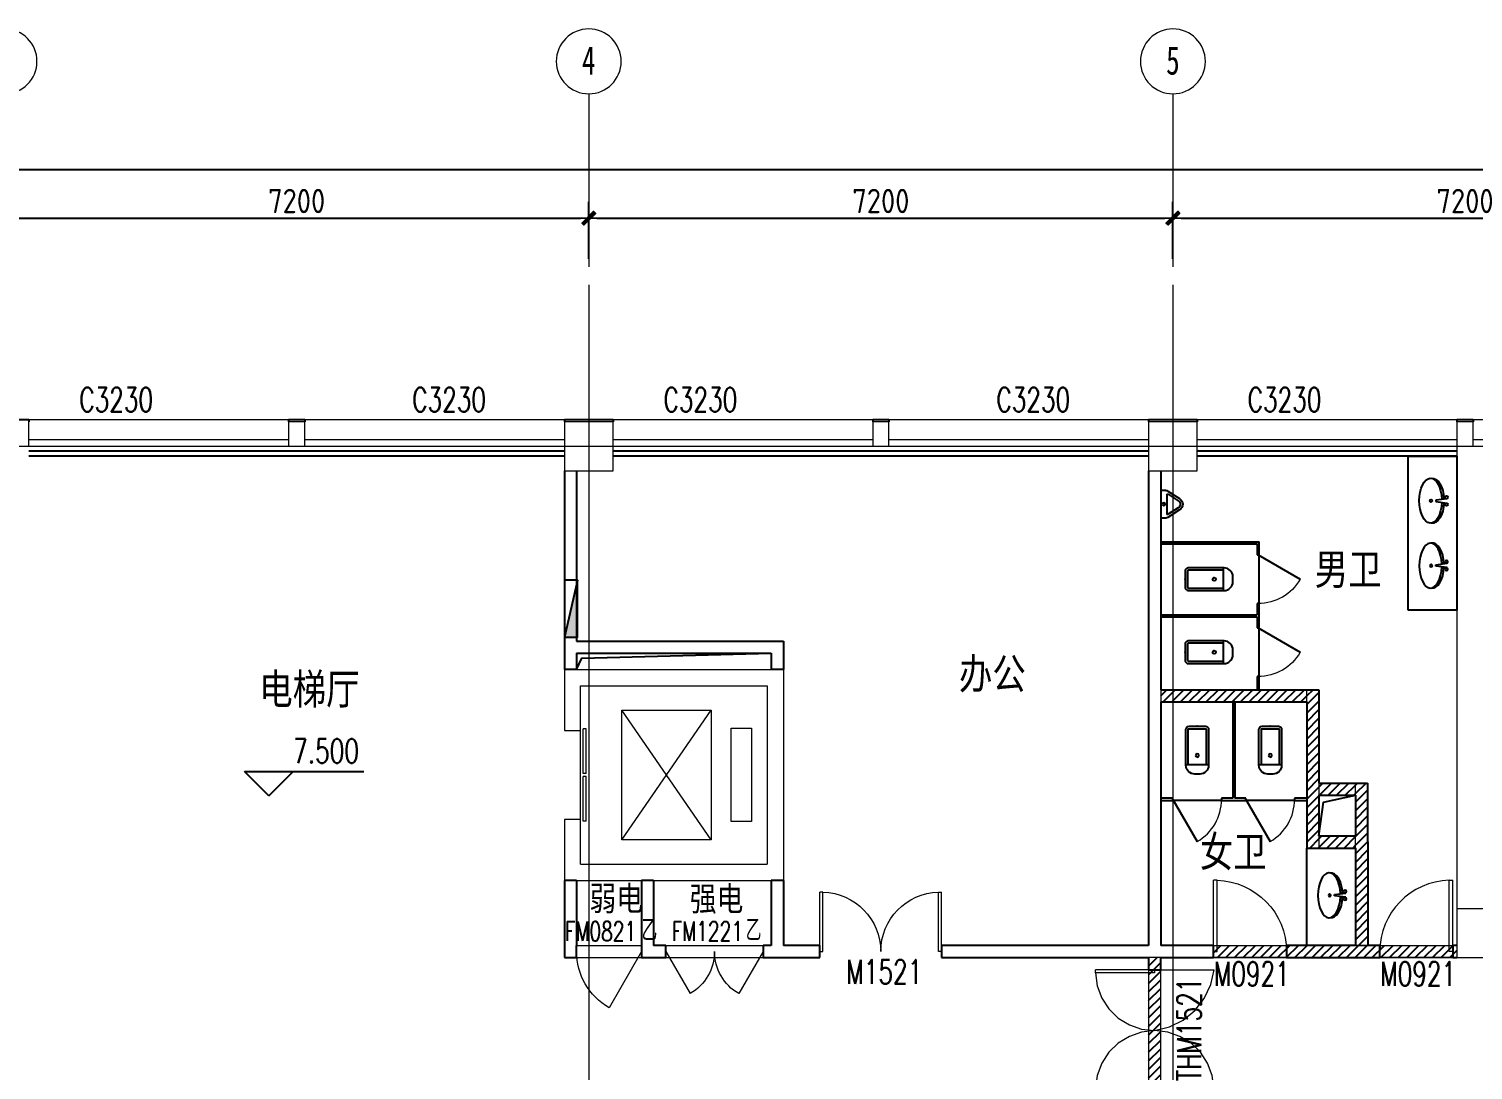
# Model space of a CAD drawing. Header units: millimetres. Extents: x 33621 to 401573, y -91663 to 133135.
# Drawn here: x 53397 to 71197, y 120304 to 133135 of the extents above; entities that cross this region are included whole.
import ezdxf
from ezdxf.enums import TextEntityAlignment as Align

# ---------------------------------------------------------------- set-up
doc = ezdxf.new("R2010")
doc.units = ezdxf.units.MM
doc.header["$LTSCALE"] = 10
for name, pattern in [('DASH', [0.35, 0.25, -0.1]), ('DASHEDX2', [1.5, 1, -0.5]), ('DOTE', [2.42, 2, -0.2, 0.02, -0.2])]:
    doc.linetypes.add(name, pattern=pattern)
doc.layers.get('0').update_dxf_attribs({"color": 253})
doc.layers.get('Defpoints').update_dxf_attribs({"color": 250})
for name, color, linetype in [('3', 253, 'Continuous'), ('DIM_ELEV', 253, 'Continuous'), ('Dim【尺寸标注】', 253, 'Continuous'), ('LATRINE', 253, 'Continuous'), ('LAYER3', 253, 'Continuous'), ('LAYER4', 253, 'Continuous'), ('LAYER5', 253, 'Continuous'), ('LVTRY', 253, 'Continuous'), ('PUB_DIM', 253, 'Continuous'), ('PUB_TEXT', 253, 'Continuous'), ('RC-Hatch【天花填充】', 253, 'Continuous'), ('SURFACE', 253, 'Continuous'), ('w-消火栓', 253, 'Continuous'), ('wall-隔', 253, 'Continuous'), ('WINDOW_TEXT', 253, 'Continuous'), ('家具', 253, 'Continuous')]:
    doc.layers.add(name, color=color, linetype=linetype)
for name, color, linetype, lineweight in [('AXIS【轴号】', 253, 'Continuous', 0), ('COLUMN', 253, 'Continuous', 0), ('DOTE', 253, 'DOTE', 0), ('STAIR', 253, 'Continuous', 0), ('WALL', 253, 'Continuous', 0), ('WINDOW', 253, 'Continuous', 0)]:
    doc.layers.add(name, color=color, linetype=linetype, lineweight=lineweight)
doc.styles.add('_TCH_DIM', font='SIMPLEX', dxfattribs={"bigfont": 'GBCBIG'})
doc.styles.add('_TCH_WINDOW', font='SIMPLEX', dxfattribs={"bigfont": 'GBCBIG'})
doc.styles.add('CCD_DIM', font='ARCHS.SHX')
doc.styles.add('宋体', font='', dxfattribs={"width": 0.7})
doc.styles.get('宋体').set_extended_font_data('SimSun')
doc.dimstyles.new('ZL_1：100', dxfattribs={"dimtxt": 3, "dimasz": 1, "dimexe": 2, "dimexo": 2, "dimgap": 0.6, "dimtad": 1, "dimdec": 0, "dimrnd": 5, "dimdsep": 46, "dimtxsty": 'CCD_DIM', "dimblk": 'WS-cj', "dimblk1": 'WS-cj', "dimblk2": 'WS-cj', "dimcen": 1, "dimclrd": 44, "dimclre": 44, "dimclrt": 2, "dimadec": 0, "dimazin": 2, "dimtfac": 1, "dimtdec": 0, "dimtix": 1, "dimtmove": 2, "dimatfit": 3, "dimldrblk": 'hl_arrow2', "dimfxl": 5, "dimfxlon": 1, "dimarcsym": 0})
pattern_1 = [(225, (0, 34024.046), (53.03301, -53.03301), [])]

# ---------------------------------------------------------------- blocks, each defined once
blk = doc.blocks.new('A$C22332745')
at = {"layer": 'LAYER3', "color": 181, "extrusion": (0, 0, -1)}
for centre, ratio, start_param, end_param in [((277, 195), 0.531076, 4.795815, 6.348539), ((277, 214), 0.5, 4.782885, 10.934222), ((277, 195), 0.531076, 3.076239, 4.638107)]:
    blk.add_ellipse(centre, major_axis=(-277, 0), ratio=ratio, start_param=start_param, end_param=end_param, dxfattribs=at)
at = {"layer": 'LAYER4', "color": 252}
for p, q in [((267, 148), (249, 9)), ((285, 148), (267, 148)), ((302, 9), (285, 148))]:
    blk.add_line(p, q, dxfattribs=at)
for centre in [(231, 18), (320, 18)]:
    blk.add_circle(centre, 17.9, dxfattribs=at)
at = {"layer": 'LAYER5', "color": 251}
blk.add_circle((277, 208), 16, dxfattribs=at)
blk = doc.blocks.new('A$C2CC91CCB')
at = {"color": 251, "rotation": 90}
blk.add_blockref('A$C22332745', (353, 0), dxfattribs=at)
blk = doc.blocks.new('A$C477C625D')
at = {"color": 7}
blk.add_blockref('A$C2CC91CCB', (0, 0), dxfattribs=at)
blk = doc.blocks.new('A$C4D690477')
at = {"layer": '家具', "color": 251}
blk.add_blockref('A$C477C625D', (0, 0), dxfattribs=at)
blk = doc.blocks.new('$lvtry$00000007')
for p, q in [((-170, 0, 0), (170, 0, 0)), ((-170, -61, 0), (-170, 0, 0)), ((-162, -88, 0), (-69, -231, 0)), ((-124, -91, 0), (-43, -216, 0)), ((-116, -76, 0), (116, -76, 0)), ((43, -216, 0), (124, -91, 0)), ((69, -231, 0), (162, -88, 0)), ((170, -61, 0), (170, 0, 0))]:
    blk.add_line(p, q)
blk.add_circle((0, -38, 0), 17.7)
for centre, radius, start, end in [((-120, -61, 0), 50, 180, 213.0863), ((-116, -86, 0), 10, 90, 213.0863), ((116, -86, 0), 10, 326.9137, 90), ((120, -61, 0), 50, 326.9137, 0), ((0, -191, 0), 80, 210, 330), ((0, -191, 0), 50, 210, 330)]:
    blk.add_arc(centre, radius, start, end)
blk = doc.blocks.new('$QC001_5')
blk.add_line((-325, 200), (325, 0))
blk.add_lwpolyline([(325, 0), (325, 200), (-325, 200), (-325, 0)], close=True)
blk.add_solid([(-325, 200), (325, 200), (-325, 200), (325, 0)])
at = {"flags": 1}
for tag in ['UNIT', 'WHAT', 'SPEC']:
    blk.add_attdef(tag, (0, 0), '', height=0.001, dxfattribs=at)
blk = doc.blocks.new('$DorLib2D$00000141')
at = {"color": 0}
for points in [[(-0.5, 0), (-0.5, 0.487)], [(-0.475, 0.487), (-0.5, 0.487)], [(-0.475, 0), (-0.475, 0.487)], [(-0.369, 0.473), (-0.475, 0.487)], [(0.475, 0.487), (0.369, 0.473)], [(0.475, 0), (0.475, 0.487)], [(0.475, 0.487), (0.5, 0.487)], [(0.5, 0), (0.5, 0.487)], [(-0.268, 0.435), (-0.369, 0.473)], [(-0.178, 0.377), (-0.268, 0.435)], [(-0.103, 0.3), (-0.178, 0.377)], [(0.178, 0.377), (0.103, 0.3)], [(0.268, 0.435), (0.178, 0.377)], [(0.369, 0.473), (0.268, 0.435)], [(-0.047, 0.208), (-0.103, 0.3)], [(0.103, 0.3), (0.047, 0.208)], [(-0.012, 0.107), (-0.047, 0.208)], [(0.047, 0.208), (0.012, 0.107)], [(0, 0), (-0.012, 0.107)], [(-0.012, -0.107), (0, 0)], [(0.012, 0.107), (0, 0)], [(-0.5, 0), (-0.475, 0)], [(0.5, 0), (0.475, 0)]]:
    blk.add_lwpolyline(points, dxfattribs=at)
at = {"color": 0, "linetype": 'DASHEDX2'}
for points in [[(0, 0), (0.03, -0.122), (0.086, -0.234), (0.165, -0.331), (0.264, -0.408), (0.378, -0.461), (0.5, -0.488)], [(-0.5, 0), (-0.5, -0.488)], [(-0.047, -0.208), (-0.012, -0.107)], [(0.5, 0), (0.5, -0.488)], [(-0.103, -0.3), (-0.047, -0.208)], [(-0.178, -0.377), (-0.103, -0.3)], [(-0.475, -0.487), (-0.369, -0.473)], [(-0.369, -0.473), (-0.268, -0.435)], [(-0.268, -0.435), (-0.178, -0.377)], [(-0.475, -0.488), (-0.5, -0.488)]]:
    blk.add_lwpolyline(points, dxfattribs=at)
blk = doc.blocks.new('$DorLib2D$00000001')
for p, q in [((0.45, 0.975), (0.5, 0.975)), ((0.45, 0), (0.45, 0.975)), ((0.5, 0), (0.5, 0.975)), ((0.5, 0), (0.45, 0))]:
    blk.add_line(p, q)
at = {"lineweight": 13}
blk.add_arc((0.475, 0), 0.975, 91.4693, 180, dxfattribs=at)
blk = doc.blocks.new('$lvtry$00000200')
for p, q in [((-140, -40, 0), (-140, -480, 0)), ((-110, -40, 0), (-110, -470, 0)), ((100, 0, 0), (-100, 0, 0)), ((100, -30, 0), (-100, -30, 0)), ((110, -470, 0), (110, -40, 0)), ((140, -480, 0), (140, -40, 0)), ((140, -470, 0), (-140, -470, 0)), ((-30, -590, 0), (30, -590, 0))]:
    blk.add_line(p, q)
blk.add_circle((0, -359, 0), 20)
for centre, radius, start, end in [((-100, -40, 0), 40, 90, 180), ((-100, -40, 0), 10, 90, 180), ((100, -40, 0), 40, 0, 90), ((100, -40, 0), 10, 0, 90), ((-30, -480, 0), 110, 180, 270), ((30, -480, 0), 110, 270, 0)]:
    blk.add_arc(centre, radius, start, end)
blk.add_point((0, 0))
blk = doc.blocks.new('$TCHSYS$APDOOR2D')
blk.add_line((0.5, 0), (0, 0.866))
at = {"lineweight": 13}
blk.add_arc((0.5, 0), 1, 120, 180, dxfattribs=at)
blk = doc.blocks.new('$TCHSYS$LDOR22D')
for p, q in [((-0.517, 0.833), (-0.017, 0.833)), ((-0.517, 0.833), (-0.517, 0.667)), ((-0.017, 0.833), (-0.017, 0.667)), ((0.017, 0.833), (0.017, 0.667)), ((0.017, 0.833), (0.517, 0.833)), ((0.517, 0.833), (0.517, 0.667)), ((-0.517, 0.667), (-0.017, 0.667)), ((0.017, 0.667), (0.517, 0.667)), ((-0.5, 0.5), (0.5, 0.5))]:
    blk.add_line(p, q)
blk = doc.blocks.new('$DorLib2D$00000002')
for p, q in [((-0.5, 0), (-0.5, 0.4875)), ((-0.475, 0.4875), (-0.5, 0.4875)), ((-0.475, 0), (-0.475, 0.4875)), ((0.475, 0), (0.475, 0.4875)), ((0.475, 0.4875), (0.5, 0.4875)), ((0.5, 0), (0.5, 0.4875)), ((-0.5, 0), (-0.475, 0)), ((0.5, 0), (0.475, 0))]:
    blk.add_line(p, q)
at = {"lineweight": 13}
for centre, start, end in [((-0.4875, 0), 0, 88.53072), ((0.4875, 0), 91.46928, 180)]:
    blk.add_arc(centre, 0.4875, start, end, dxfattribs=at)
blk = doc.blocks.new('$WINLIB2D$00000004')
for p, q in [((-0.5, 0.5), (0.5, 0.5)), ((-0.5, 0.5), (-0.5, -0.5)), ((0.5, -0.5), (0.5, 0.5)), ((-0.5, 0.2406), (0.5, 0.2406)), ((-0.5, -0.5), (0.5, -0.5))]:
    blk.add_line(p, q)
blk = doc.blocks.new('$DorLib2D$00000214')
at = {"color": 0}
blk.add_line((0.5, 0), (0, 0.866), dxfattribs=at)
blk.add_arc((0.5, 0), 1, 120, 180, dxfattribs=at)
blk = doc.blocks.new('$DorLib2D$00000215')
at = {"color": 0}
for p, q in [((-0.5, 0), (-0.25, 0.433)), ((0.5, 0), (0.25, 0.433))]:
    blk.add_line(p, q, dxfattribs=at)
for centre, start, end in [((-0.5, 0), 0, 60), ((0.5, 0), 120, 180)]:
    blk.add_arc(centre, 0.5, start, end, dxfattribs=at)
blk = doc.blocks.new('hl_Axis-A1')
at = {"color": 150, "ltscale": 2}
blk.add_line((21.33, 0), (0, 0), dxfattribs=at)
at = {"color": 150}
blk.add_circle((25.33, 0), 4, dxfattribs=at)
at = {"color": 50, "style": '宋体', "width": 0.7}
blk.add_attdef('轴号', text='', height=3.5, dxfattribs=at).set_placement((25.33, 0), align=Align.MIDDLE_CENTER)
blk = doc.blocks.new('WS-cj')
blk.add_hatch(color=2).paths.add_polyline_path([(0.59, 0.82), (-0.82, -0.59), (-0.59, -0.82), (0.82, 0.59)])
at = {"color": 2, "linetype": 'ByBlock', "lineweight": 0}
for p, q in [((-1.1, 0), (0, 0)), ((0, 0), (1.1, 0))]:
    blk.add_line(p, q, dxfattribs=at)
at = {"color": 2}
blk.add_lwpolyline([(0.59, 0.82), (-0.82, -0.59), (-0.59, -0.82), (0.82, 0.59)], close=True, dxfattribs=at)
blk = doc.blocks.new('*D262')
at = {"layer": 'Defpoints', "color": 0, "transparency": 16777216}
for p in [(-22862, 2411), (-30062, 1811), (-22862, 1811)]:
    blk.add_point(p, dxfattribs=at)
at = {"layer": 'Dim【尺寸标注】', "color": 44, "lineweight": -2, "transparency": 16777216}
for p, q in [((-30062, 1911), (-30062, 2611)), ((-22862, 1911), (-22862, 2611)), ((-29962, 2411), (-22962, 2411))]:
    blk.add_line(p, q, dxfattribs=at)
at = {"layer": 'Dim【尺寸标注】', "color": 44, "lineweight": -2, "transparency": 16777216, "xscale": 100, "yscale": 100, "zscale": 100, "rotation": 180}
blk.add_blockref('WS-cj', (-30062, 2411), dxfattribs=at)
at = {"layer": 'Dim【尺寸标注】', "color": 44, "lineweight": -2, "transparency": 16777216, "xscale": 100, "yscale": 100, "zscale": 100}
blk.add_blockref('WS-cj', (-22862, 2411), dxfattribs=at)
at = {"layer": 'Dim【尺寸标注】', "color": 2, "transparency": 16777216, "insert": (-26462, 2623), "char_height": 300, "attachment_point": 5, "style": 'CCD_DIM'}
blk.add_mtext('7200', dxfattribs=at)
blk = doc.blocks.new('hl_arrow2')
at = {"color": 2}
blk.add_line((0, 0), (-1, 0), dxfattribs=at)
blk.add_lwpolyline([(0, 0), (-1, -1), (-1, -1), (0, 0), (-1, 1), (-1, 1)], close=True, dxfattribs=at)
blk = doc.blocks.new('*D263')
at = {"layer": 'Defpoints', "color": 0, "transparency": 16777216}
for p in [(-15662, 2411), (-22862, 1811), (-15662, 1811)]:
    blk.add_point(p, dxfattribs=at)
at = {"layer": 'Dim【尺寸标注】', "color": 44, "lineweight": -2, "transparency": 16777216}
for p, q in [((-22862, 1911), (-22862, 2611)), ((-15662, 1911), (-15662, 2611)), ((-22762, 2411), (-15762, 2411))]:
    blk.add_line(p, q, dxfattribs=at)
at = {"layer": 'Dim【尺寸标注】', "color": 44, "lineweight": -2, "transparency": 16777216, "xscale": 100, "yscale": 100, "zscale": 100, "rotation": 180}
blk.add_blockref('WS-cj', (-22862, 2411), dxfattribs=at)
at = {"layer": 'Dim【尺寸标注】', "color": 44, "lineweight": -2, "transparency": 16777216, "xscale": 100, "yscale": 100, "zscale": 100}
blk.add_blockref('WS-cj', (-15662, 2411), dxfattribs=at)
at = {"layer": 'Dim【尺寸标注】', "color": 2, "transparency": 16777216, "insert": (-19262, 2623), "char_height": 300, "attachment_point": 5, "style": 'CCD_DIM'}
blk.add_mtext('7200', dxfattribs=at)
blk = doc.blocks.new('*D264')
at = {"layer": 'Defpoints', "color": 0, "transparency": 16777216}
for p in [(-8462, 2411), (-15662, 1811), (-8462, 1811)]:
    blk.add_point(p, dxfattribs=at)
at = {"layer": 'Dim【尺寸标注】', "color": 44, "lineweight": -2, "transparency": 16777216}
for p, q in [((-15662, 1911), (-15662, 2611)), ((-8462, 1911), (-8462, 2611)), ((-15562, 2411), (-8562, 2411))]:
    blk.add_line(p, q, dxfattribs=at)
at = {"layer": 'Dim【尺寸标注】', "color": 44, "lineweight": -2, "transparency": 16777216, "xscale": 100, "yscale": 100, "zscale": 100, "rotation": 180}
blk.add_blockref('WS-cj', (-15662, 2411), dxfattribs=at)
at = {"layer": 'Dim【尺寸标注】', "color": 44, "lineweight": -2, "transparency": 16777216, "xscale": 100, "yscale": 100, "zscale": 100}
blk.add_blockref('WS-cj', (-8462, 2411), dxfattribs=at)
at = {"layer": 'Dim【尺寸标注】', "color": 2, "transparency": 16777216, "insert": (-12062, 2623), "char_height": 300, "attachment_point": 5, "style": 'CCD_DIM'}
blk.add_mtext('7200', dxfattribs=at)
blk = doc.blocks.new('*D273')
at = {"layer": 'Defpoints', "color": 0, "transparency": 16777216}
for p in [(49138, 3011), (-44462, 1811), (49138, 1811)]:
    blk.add_point(p, dxfattribs=at)
at = {"layer": 'Dim【尺寸标注】', "color": 44, "lineweight": -2, "transparency": 16777216}
for p, q in [((-44462, 2511), (-44462, 3211)), ((49138, 2511), (49138, 3211)), ((-44362, 3011), (49038, 3011))]:
    blk.add_line(p, q, dxfattribs=at)
at = {"layer": 'Dim【尺寸标注】', "color": 44, "lineweight": -2, "transparency": 16777216, "xscale": 100, "yscale": 100, "zscale": 100, "rotation": 180}
blk.add_blockref('WS-cj', (-44462, 3011), dxfattribs=at)
at = {"layer": 'Dim【尺寸标注】', "color": 44, "lineweight": -2, "transparency": 16777216, "xscale": 100, "yscale": 100, "zscale": 100}
blk.add_blockref('WS-cj', (49138, 3011), dxfattribs=at)
at = {"layer": 'Dim【尺寸标注】', "color": 2, "transparency": 16777216, "insert": (2338, 3217), "char_height": 300, "attachment_point": 5, "style": 'CCD_DIM'}
blk.add_mtext('93600', dxfattribs=at)
blk = doc.blocks.new('ZL_061117299')
at = {"layer": 'AXIS【轴号】'}
ref = blk.add_blockref('hl_Axis-A1', (-30062.3, 1810.8), dxfattribs=dict(at, xscale=-100, yscale=100, zscale=100, rotation=270))
ref.add_attrib('轴号', '3', dxfattribs={"layer": '0', "color": 2, "height": 350, "style": '宋体', "width": 0.7}).set_placement((-30062.3, 4351.9), align=Align.MIDDLE_CENTER)
ref = blk.add_blockref('hl_Axis-A1', (-22862.3, 1810.8), dxfattribs=dict(at, xscale=-100, yscale=100, zscale=100, rotation=270))
ref.add_attrib('轴号', '4', dxfattribs={"layer": '0', "color": 2, "height": 350, "style": '宋体', "width": 0.7}).set_placement((-22862.3, 4355.8), align=Align.MIDDLE_CENTER)
ref = blk.add_blockref('hl_Axis-A1', (-15662.3, 1810.8), dxfattribs=dict(at, xscale=-100, yscale=100, zscale=100, rotation=270))
ref.add_attrib('轴号', '5', dxfattribs={"layer": '0', "color": 2, "height": 350, "style": '宋体', "width": 0.7}).set_placement((-15662.3, 4355.8), align=Align.MIDDLE_CENTER)
at = {"layer": 'Dim【尺寸标注】'}
for p1, p2, distance, picture, middle in [((-44462.3, 1810.8), (49137.7, 1810.8), 1200, '*D273', (2337.7, 3217)), ((-30062.3, 1810.8), (-22862.3, 1810.8), 600, '*D262', (-26462.3, 2623.3)), ((-22862.3, 1810.8), (-15662.3, 1810.8), 600, '*D263', (-19262.3, 2623.3)), ((-15662.3, 1810.8), (-8462.3, 1810.8), 600, '*D264', (-12062.3, 2623.3))]:
    dim = blk.add_aligned_dim(p1=p1, p2=p2, distance=distance, dimstyle='ZL_1：100', dxfattribs=at)
    dim.commit()
    dim.dimension.update_dxf_attribs({"geometry": picture, "text_midpoint": middle})

msp = doc.modelspace()

# ---------------------------------------------------------------- hatches: boundary and pattern name
at = {"layer": 'RC-Hatch【天花填充】'}
h = msp.add_hatch(dxfattribs=at)
h.set_pattern_fill('ANSI31', color=251, scale=23.622047, angle=180, style=0)
h.set_pattern_definition(pattern_1)
h.paths.add_polyline_path([(67346.5, 124991), (67346.5, 124841), (69147, 124841), (69147, 124991)])
h = msp.add_hatch(dxfattribs=at)
h.set_pattern_fill('ANSI31', color=251, scale=23.622047, angle=180, style=0)
h.set_pattern_definition(pattern_1)
h.paths.add_polyline_path([(69297, 124991), (69297, 123041), (69147, 123041), (69147, 124991)])
h = msp.add_hatch(dxfattribs=at)
h.set_pattern_fill('ANSI31', color=251, scale=23.622047, angle=180, style=0)
h.set_pattern_definition(pattern_1)
h.paths.add_polyline_path([(69297, 123841), (69297, 123691), (69746.8, 123691), (69746.8, 123841)])
h = msp.add_hatch(dxfattribs=at)
h.set_pattern_fill('ANSI31', color=251, scale=23.622047, angle=180, style=0)
h.set_pattern_definition(pattern_1)
h.paths.add_polyline_path([(69896.8, 123841), (69896.8, 121841), (69747, 121841), (69747, 123841)])
h = msp.add_hatch(dxfattribs=at)
h.set_pattern_fill('ANSI31', color=251, scale=23.622047, angle=180, style=0)
h.set_pattern_definition(pattern_1)
h.paths.add_polyline_path([(69297, 123191), (69297, 123041), (69747, 123041), (69747, 123191)])
h = msp.add_hatch(dxfattribs=at)
h.set_pattern_fill('ANSI31', color=251, scale=23.622047, angle=180, style=0)
h.set_pattern_definition(pattern_1)
h.paths.add_polyline_path([(67996, 121691), (67996, 121841), (70996.5, 121841), (70996.5, 121691)])
h = msp.add_hatch(dxfattribs=at)
h.set_pattern_fill('ANSI31', color=251, scale=23.622047, angle=180, style=0)
h.set_pattern_definition(pattern_1)
h.paths.add_polyline_path([(67196.5, 121691), (67196.5, 119891), (67346.5, 119891), (67346.5, 121691)])

# ---------------------------------------------------------------- linework, layer by layer
at = {"layer": '3'}
for p, q in [((59996.5, 127931), (53396.5, 127931)), ((59996.5, 127871), (53396.5, 127871)), ((67196.5, 127931), (60596.5, 127931)), ((67196.5, 127871), (60596.5, 127871)), ((70996.5, 127931), (67796.5, 127931)), ((70996.5, 127871), (67796.5, 127871))]:
    msp.add_line(p, q, dxfattribs=at)
for points in [[(60146.5, 125241), (60211.5, 125379), (62546.5, 125441)], [(69296.8, 123191), (69353.7, 123605.4), (69746.8, 123691)]]:
    msp.add_lwpolyline(points, dxfattribs=at)
at = {"layer": 'COLUMN'}
for p, q in [((60596.5, 128291), (59996.5, 128291)), ((67796.5, 128291), (67196.5, 128291)), ((59996.5, 127991), (59996.5, 127691)), ((60596.5, 127691), (60596.5, 127991)), ((67196.5, 127991), (67196.5, 127691)), ((67796.5, 127691), (67796.5, 127991)), ((59996.5, 127691), (60596.5, 127691)), ((67196.5, 127691), (67796.5, 127691)), ((71596.5, 122291), (70996.5, 122291)), ((70996.5, 122291), (70996.5, 121691)), ((70996.5, 121691), (71596.5, 121691))]:
    msp.add_line(p, q, dxfattribs=at)
at = {"layer": 'DIM_ELEV'}
for p, q in [((56355.3, 123682.6), (56055.3, 123982.6)), ((56055.3, 123982.6), (57524.2, 123982.6)), ((56355.3, 123682.6), (56655.3, 123982.6))]:
    msp.add_line(p, q, dxfattribs=at)
at = {"layer": 'DOTE', "ltscale": 0.1}
for p, q in [((60296.5, 129980.9), (60296.5, 110110.5)), ((67496.5, 129980.9), (67496.5, 110110.5)), ((36632.9, 127991), (133641.5, 127991))]:
    msp.add_line(p, q, dxfattribs=at)
at = {"layer": 'LATRINE'}
for p, q in [((67346.3, 126816), (68558.8, 126816)), ((67346.3, 126816), (67346.3, 126791)), ((67346.3, 126791), (68533.8, 126791)), ((68533.8, 126791), (68533.8, 126653.5)), ((68558.8, 126653.5), (68558.8, 126816)), ((68533.8, 126653.5), (68558.8, 126653.5)), ((68558.8, 126053.5, 400), (68558.8, 126653.5, 400)), ((68558.8, 126053.5), (68533.8, 126053.5)), ((68533.8, 126053.5), (68533.8, 125916)), ((68558.8, 125903.5), (68558.8, 126053.5)), ((67346.3, 125916), (68533.8, 125916)), ((67346.3, 125916), (67346.3, 125891)), ((67346.3, 125891), (68533.8, 125891)), ((68533.8, 125891), (68533.8, 125753.5)), ((68558.8, 125753.5), (68558.8, 125903.5)), ((68533.8, 125753.5), (68558.8, 125753.5)), ((68558.8, 125153.5, 400), (68558.8, 125753.5, 400)), ((68558.8, 125153.5), (68533.8, 125153.5)), ((68533.8, 125153.5), (68533.8, 124991)), ((68558.8, 124991), (68558.8, 125153.5)), ((68533.8, 124991), (68558.8, 124991)), ((68234, 124841), (68234, 123653.5)), ((68259, 124841), (68234, 124841)), ((68259, 124841), (68259, 123653.5)), ((67496.5, 123653.5), (67346.5, 123653.5)), ((67346.5, 123653.5), (67346.5, 123628.5)), ((67346.5, 123628.5), (67496.5, 123628.5)), ((67496.5, 123628.5), (67496.5, 123653.5)), ((68096.5, 123628.5, 400), (67496.5, 123628.5, 400)), ((68234, 123653.5), (68096.5, 123653.5)), ((68096.5, 123653.5), (68096.5, 123628.5)), ((68096.5, 123628.5), (68246.5, 123628.5)), ((68246.5, 123628.5), (68396.5, 123628.5)), ((68396.5, 123653.5), (68259, 123653.5)), ((68396.5, 123628.5), (68396.5, 123653.5)), ((68996.5, 123628.5, 400), (68396.5, 123628.5, 400)), ((69147, 123653.5), (68996.5, 123653.5)), ((68996.5, 123653.5), (68996.5, 123628.5)), ((68996.5, 123628.5), (69147, 123628.5))]:
    msp.add_line(p, q, dxfattribs=at)
for points in [[(70396.5, 125971), (70396.5, 127871), (70996.5, 127871), (70996.5, 125971)], [(69147, 121841), (69147, 123041), (69747, 123041), (69747, 121841)]]:
    msp.add_lwpolyline(points, close=True, dxfattribs=at)
at = {"layer": 'STAIR', "linetype": 'DASH', "ltscale": 0.005}
msp.add_line((70996.5, 127991), (70996.5, 127691), dxfattribs=at)
at = {"layer": 'STAIR'}
for p, q in [((60703.8, 123141), (61803.8, 124741)), ((61803.8, 123141), (60703.8, 124741)), ((60703.8, 124741), (61803.8, 124741)), ((60703.8, 123141), (60703.8, 124741)), ((61803.8, 124741), (61803.8, 123141)), ((62053.8, 124516), (62303.8, 124516)), ((62053.8, 123366), (62053.8, 124516)), ((62303.8, 124516), (62303.8, 123366)), ((62303.8, 123366), (62053.8, 123366)), ((61803.8, 123141), (60703.8, 123141))]:
    msp.add_line(p, q, dxfattribs=at)
at = {"layer": 'SURFACE'}
for p, q in [((53096.5, 128321), (53396.5, 128321)), ((53396.5, 128321), (53396.5, 128291)), ((56596.5, 128321), (56596.5, 128291)), ((56596.5, 128321), (56796.5, 128321)), ((56796.5, 128321), (56796.5, 128291)), ((59996.5, 128321), (59996.5, 128291)), ((59996.5, 128321), (60296.5, 128321)), ((60296.5, 128321), (60596.5, 128321)), ((60596.5, 128321), (60596.5, 128291)), ((63796.5, 128321), (63796.5, 128291)), ((63796.5, 128321), (63996.5, 128321)), ((63996.5, 128321), (63996.5, 128291)), ((67196.5, 128321), (67196.5, 128291)), ((67196.5, 128321), (67496.5, 128321)), ((67496.5, 128321), (67796.5, 128321)), ((67796.5, 128321), (67796.5, 128291)), ((70996.5, 128321), (70996.5, 128291)), ((70996.5, 128321), (71096.5, 128321)), ((71096.5, 128321), (71196.5, 128321)), ((71196.5, 128321), (71196.5, 128291))]:
    msp.add_line(p, q, dxfattribs=at)
at = {"layer": 'WALL'}
for p, q in [((56796.5, 128291), (56596.5, 128291)), ((56596.5, 128291), (56596.5, 127991)), ((56796.5, 127991), (56796.5, 128291)), ((63996.5, 128291), (63796.5, 128291)), ((63796.5, 128291), (63796.5, 127991)), ((63996.5, 127991), (63996.5, 128291)), ((71096.5, 128291), (70996.5, 128291)), ((70996.5, 128291), (70996.5, 127991)), ((71196.5, 128291), (71096.5, 128291)), ((71196.5, 127991), (71196.5, 128291)), ((56596.5, 127991), (56796.5, 127991)), ((63796.5, 127991), (63996.5, 127991)), ((70996.5, 127991), (70996.5, 122291)), ((70996.5, 127991), (71096.5, 127991)), ((71096.5, 127991), (71196.5, 127991)), ((59996.5, 125241), (62696.5, 125241)), ((59996.5, 125241), (59996.5, 124491)), ((62696.5, 125241), (62696.5, 122641)), ((60196.5, 125041), (62496.5, 125041)), ((60196.5, 124491), (60196.5, 125041)), ((62496.5, 125041), (62496.5, 122841)), ((59996.5, 124491), (60196.5, 124491)), ((60196.5, 123391), (59996.5, 123391)), ((59996.5, 123391), (59996.5, 122641)), ((60196.5, 122841), (60196.5, 123391)), ((60196.5, 122841), (62496.5, 122841)), ((59996.5, 122641), (62696.5, 122641))]:
    msp.add_line(p, q, dxfattribs=at)
at = {"layer": 'WALL', "color": 210}
for points in [[(67346.5, 124991), (67346.5, 124841), (69147, 124841), (69147, 124991)], [(69297, 124991), (69297, 123041), (69147, 123041), (69147, 124991)], [(69297, 123841), (69297, 123691), (69746.8, 123691), (69746.8, 123841)], [(69896.8, 123841), (69896.8, 121841), (69747, 121841), (69747, 123841)], [(69297, 123191), (69297, 123041), (69747, 123041), (69747, 123191)], [(67996, 121691), (67996, 121841), (70996.5, 121841), (70996.5, 121691)], [(67196.5, 121691), (67196.5, 119891), (67346.5, 119891), (67346.5, 121691)]]:
    msp.add_lwpolyline(points, close=True, dxfattribs=at)
at = {"layer": 'wall-隔'}
for p, q in [((59996.5, 127691), (59996.5, 125516)), ((60146.5, 127691), (60146.5, 125591)), ((67196.5, 127691), (67196.5, 124916)), ((67346.5, 127691), (67346.5, 124991)), ((59996.5, 125516), (59996.5, 125241)), ((60146.5, 125591), (62696.5, 125591)), ((62696.5, 125591), (62696.5, 125241)), ((60146.5, 125441), (62546.5, 125441)), ((60146.5, 125441), (60146.5, 125241)), ((62546.5, 125441), (62546.5, 125241)), ((60146.5, 125241), (59996.5, 125241)), ((62696.5, 125241), (62546.5, 125241)), ((67346.5, 124991), (69297, 124991)), ((69297, 124991), (69297, 123841)), ((67196.5, 124916), (67196.5, 121841)), ((67346.5, 124841), (69147, 124841)), ((67346.5, 124841), (67346.5, 121841)), ((69147, 124841), (69147, 123766)), ((69147, 123766), (69147, 123641)), ((69297, 123841), (69896.8, 123841)), ((69896.8, 123841), (69896.8, 123116)), ((69147, 123641), (69147, 123041)), ((69297, 123691), (69746.8, 123691)), ((69297, 123691), (69297, 123641)), ((69297, 123641), (69297, 123191)), ((69746.8, 123691), (69746.8, 123191)), ((69297, 123191), (69746.8, 123191)), ((69147, 123041), (69747, 123041)), ((69747, 123041), (69747, 121841)), ((69897, 123116), (69897, 121841)), ((59996.5, 122641), (59996.5, 121691)), ((60146.5, 122641), (59996.5, 122641)), ((60146.5, 122641), (60146.5, 121841)), ((60946.5, 122641), (60946.5, 121841)), ((61096.5, 122641), (60946.5, 122641)), ((61096.5, 122641), (61096.5, 121841)), ((62546.5, 122641), (62546.5, 121841)), ((62696.5, 122641), (62546.5, 122641)), ((62696.5, 122641), (62696.5, 121841)), ((60146.5, 121691), (60146.5, 121841)), ((60946.5, 121841), (60946.5, 121691)), ((61246.5, 121841), (61096.5, 121841)), ((61246.5, 121691), (61246.5, 121841)), ((62546.5, 121841), (62446.5, 121841)), ((62446.5, 121841), (62446.5, 121691)), ((63146.1, 121841), (62696.5, 121841)), ((63146.1, 121691), (63146.1, 121841)), ((67196.5, 121841), (64646.1, 121841)), ((64646.1, 121841), (64646.1, 121691)), ((67996, 121841), (67346.5, 121841)), ((67996, 121691), (67996, 121841)), ((69747, 121841), (68896, 121841)), ((68896, 121841), (68896, 121691)), ((70046.5, 121841), (69897, 121841)), ((70046.5, 121691), (70046.5, 121841)), ((70996.5, 121841), (70946.5, 121841)), ((70946.5, 121841), (70946.5, 121691)), ((59996.5, 121691), (60146.5, 121691)), ((60946.5, 121691), (61021.5, 121691)), ((61021.5, 121691), (61246.5, 121691)), ((62446.5, 121691), (62621.5, 121691)), ((62621.5, 121691), (63146.1, 121691)), ((64646.1, 121691), (67196.5, 121691)), ((67196.5, 121691), (67196.5, 121540.7)), ((67346.5, 121540.7), (67346.5, 121691)), ((67346.5, 121691), (67996, 121691)), ((68896, 121691), (69822, 121691)), ((69822, 121691), (70046.5, 121691)), ((70946.5, 121691), (70996.5, 121691)), ((67196.5, 121540.7), (67346.5, 121540.7))]:
    msp.add_line(p, q, dxfattribs=at)
at = {"layer": 'WINDOW'}
for p, q in [((60146.5, 121841), (60946.5, 121841)), ((61246.5, 121841), (62446.5, 121841)), ((60146.5, 121691), (60946.5, 121691)), ((61246.5, 121691), (62446.5, 121691)), ((67996, 121691), (68896, 121691)), ((70046.5, 121691), (70946.5, 121691))]:
    msp.add_line(p, q, dxfattribs=at)

# ---------------------------------------------------------------- block references
at = {"layer": 'LATRINE', "xscale": 600, "zscale": 25}
for p, yscale, rotation in [((68546.3, 126353.5), -600, 90), ((68546.3, 125453.5), -600, 90), ((67796.5, 123641), 600, 180), ((68696.5, 123641), 600, 180)]:
    msp.add_blockref('$TCHSYS$APDOOR2D', p, dxfattribs=dict(at, yscale=yscale, rotation=rotation))
at = {"layer": 'LVTRY', "extrusion": (0, 0, -1), "zscale": -1, "rotation": 270}
msp.add_blockref('$lvtry$00000007', (-67346.5, 127277.1, 0), dxfattribs=at)
at = {"layer": 'LVTRY', "rotation": 89.99999999999996}
for p in [(67646.3, 126353.5), (67646.3, 125453.5)]:
    msp.add_blockref('$lvtry$00000200', p, dxfattribs=at)
at = {"layer": 'LVTRY', "yscale": -1, "rotation": 180}
for p in [(67796.5, 124541), (68696.5, 124541)]:
    msp.add_blockref('$lvtry$00000200', p, dxfattribs=at)
at = {"layer": 'PUB_DIM'}
msp.add_blockref('ZL_061117299', (83158.8, 128391), dxfattribs=at)
at = {"layer": 'w-消火栓', "xscale": 1.077000000048428, "yscale": 0.8000000000465661, "rotation": 270}
msp.add_blockref('$QC001_5', (59996.5, 125991), dxfattribs=at)
at = {"layer": 'WINDOW'}
ref = msp.add_blockref('$WINLIB2D$00000004', (54996.5, 128156), dxfattribs=dict(at, xscale=3200, yscale=-330, zscale=3200))
ref.add_attrib('A', 'C3230', (54018.1, 128417.2), dxfattribs={"layer": 'WINDOW_TEXT', "height": 297.5, "style": '_TCH_WINDOW', "width": 0.705882})
ref = msp.add_blockref('$WINLIB2D$00000004', (58396.5, 128156), dxfattribs=dict(at, xscale=3200, yscale=-330, zscale=3200))
ref.add_attrib('A', 'C3230', (58121.3, 128417.2), dxfattribs={"layer": 'WINDOW_TEXT', "height": 297.5, "style": '_TCH_WINDOW', "width": 0.705882})
ref = msp.add_blockref('$WINLIB2D$00000004', (62196.5, 128156), dxfattribs=dict(at, xscale=3200, yscale=-330, zscale=3200))
ref.add_attrib('A', 'C3230', (61218.1, 128417.2), dxfattribs={"layer": 'WINDOW_TEXT', "height": 297.5, "style": '_TCH_WINDOW', "width": 0.705882})
ref = msp.add_blockref('$WINLIB2D$00000004', (65596.5, 128156), dxfattribs=dict(at, xscale=3200, yscale=-330, zscale=3200))
ref.add_attrib('A', 'C3230', (65321.3, 128417.2), dxfattribs={"layer": 'WINDOW_TEXT', "height": 297.5, "style": '_TCH_WINDOW', "width": 0.705882})
ref = msp.add_blockref('$WINLIB2D$00000004', (69396.5, 128156), dxfattribs=dict(at, xscale=3200, yscale=-330, zscale=3200))
ref.add_attrib('A', 'C3230', (68418.1, 128417.2), dxfattribs={"layer": 'WINDOW_TEXT', "height": 297.5, "style": '_TCH_WINDOW', "width": 0.705882})
ref = msp.add_blockref('$WINLIB2D$00000004', (72796.5, 128156), dxfattribs=dict(at, xscale=3200, yscale=-330, zscale=3200))
ref.add_attrib('A', 'C3230', (72521.3, 128417.2), dxfattribs={"layer": 'WINDOW_TEXT', "height": 297.5, "style": '_TCH_WINDOW', "width": 0.705882})
at = {"layer": 'WINDOW', "xscale": -1100, "yscale": 200, "zscale": -1100, "rotation": 270}
msp.add_blockref('$TCHSYS$LDOR22D', (60096.5, 123941), dxfattribs=at)
at = {"layer": 'WINDOW'}
ref = msp.add_blockref('$DorLib2D$00000001', (68446, 121766), dxfattribs=dict(at, xscale=-900, yscale=900, zscale=-900))
ref.add_attrib('A', 'M0921', (68001, 121342.2), dxfattribs={"layer": 'WINDOW_TEXT', "height": 297.5, "style": '_TCH_WINDOW', "width": 0.705882})
ref = msp.add_blockref('$DorLib2D$00000001', (70496.5, 121766), dxfattribs=dict(at, xscale=900, yscale=900, zscale=900))
ref.add_attrib('A', 'M0921', (70051.5, 121342.2), dxfattribs={"layer": 'WINDOW_TEXT', "height": 297.5, "style": '_TCH_WINDOW', "width": 0.705882})
ref = msp.add_blockref('$DorLib2D$00000002', (63896.1, 121766), dxfattribs=dict(at, xscale=1500, yscale=-1500, zscale=1500, rotation=180))
ref.add_attrib('A', 'M1521', (63471.1, 121367.2), dxfattribs={"layer": 'WINDOW_TEXT', "height": 297.5, "style": '_TCH_WINDOW', "width": 0.705882})
for name, p, xscale, yscale, zscale in [('$DorLib2D$00000214', (60546.5, 121766), 800, -800, 800), ('$DorLib2D$00000215', (61846.5, 121766), 1200, -1200, 1200)]:
    msp.add_blockref(name, p, dxfattribs=dict(at, xscale=xscale, yscale=yscale, zscale=zscale))
ref = msp.add_blockref('$DorLib2D$00000141', (67271.5, 120790.7), dxfattribs=dict(at, xscale=-1500, yscale=-1500, zscale=-1500, rotation=269.999999999825))
ref.add_attrib('A', 'THM1521', (67845.3, 120165.7), dxfattribs={"layer": 'WINDOW_TEXT', "height": 297.5, "rotation": 90, "style": '_TCH_WINDOW', "width": 0.705882})
at = {"layer": '家具', "color": 251}
msp.add_blockref('A$C4D690477', (70532.9, 127043.6), dxfattribs=at)
at = {"layer": '家具', "color": 251, "xscale": -1, "rotation": 180}
for p in [(70532.9, 126798.3), (69283.4, 122735.7)]:
    msp.add_blockref('A$C4D690477', p, dxfattribs=at)

# ---------------------------------------------------------------- texts
at = {"layer": 'PUB_TEXT', "style": '宋体', "width": 0.8}
for s, height, p in [('男卫', 377.64, (69244.2, 126285.9)), ('办公', 377.64, (64858.9, 124999.9)), ('电梯厅', 377.64, (56235.7, 124811.5)), ('女卫', 377.64, (67828.3, 122807.4)), ('弱电', 302.11, (60305.7, 122269.1)), ('强电', 302.11, (61542.2, 122265.5))]:
    msp.add_text(s, height=height, dxfattribs=at).set_placement(p)
at = {"layer": 'PUB_TEXT', "color": 7, "style": '_TCH_DIM', "width": 0.705882}
msp.add_text('7.500', height=297.5, dxfattribs=at).set_placement((56654.2, 124087.6))
at = {"layer": 'WINDOW_TEXT', "style": '_TCH_WINDOW', "width": 0.705882}
for s, p in [('FM0821', (60003, 121896)), ('FM1221', (61319, 121896))]:
    msp.add_text(s, height=238, dxfattribs=at).set_placement(p)
at = {"layer": 'WINDOW_TEXT', "style": '_TCH_WINDOW'}
for p in [(60947, 121896), (62231, 121896)]:
    msp.add_text('乙', height=270.1, dxfattribs=at).set_placement(p)

doc.saveas('drawing.dxf')
